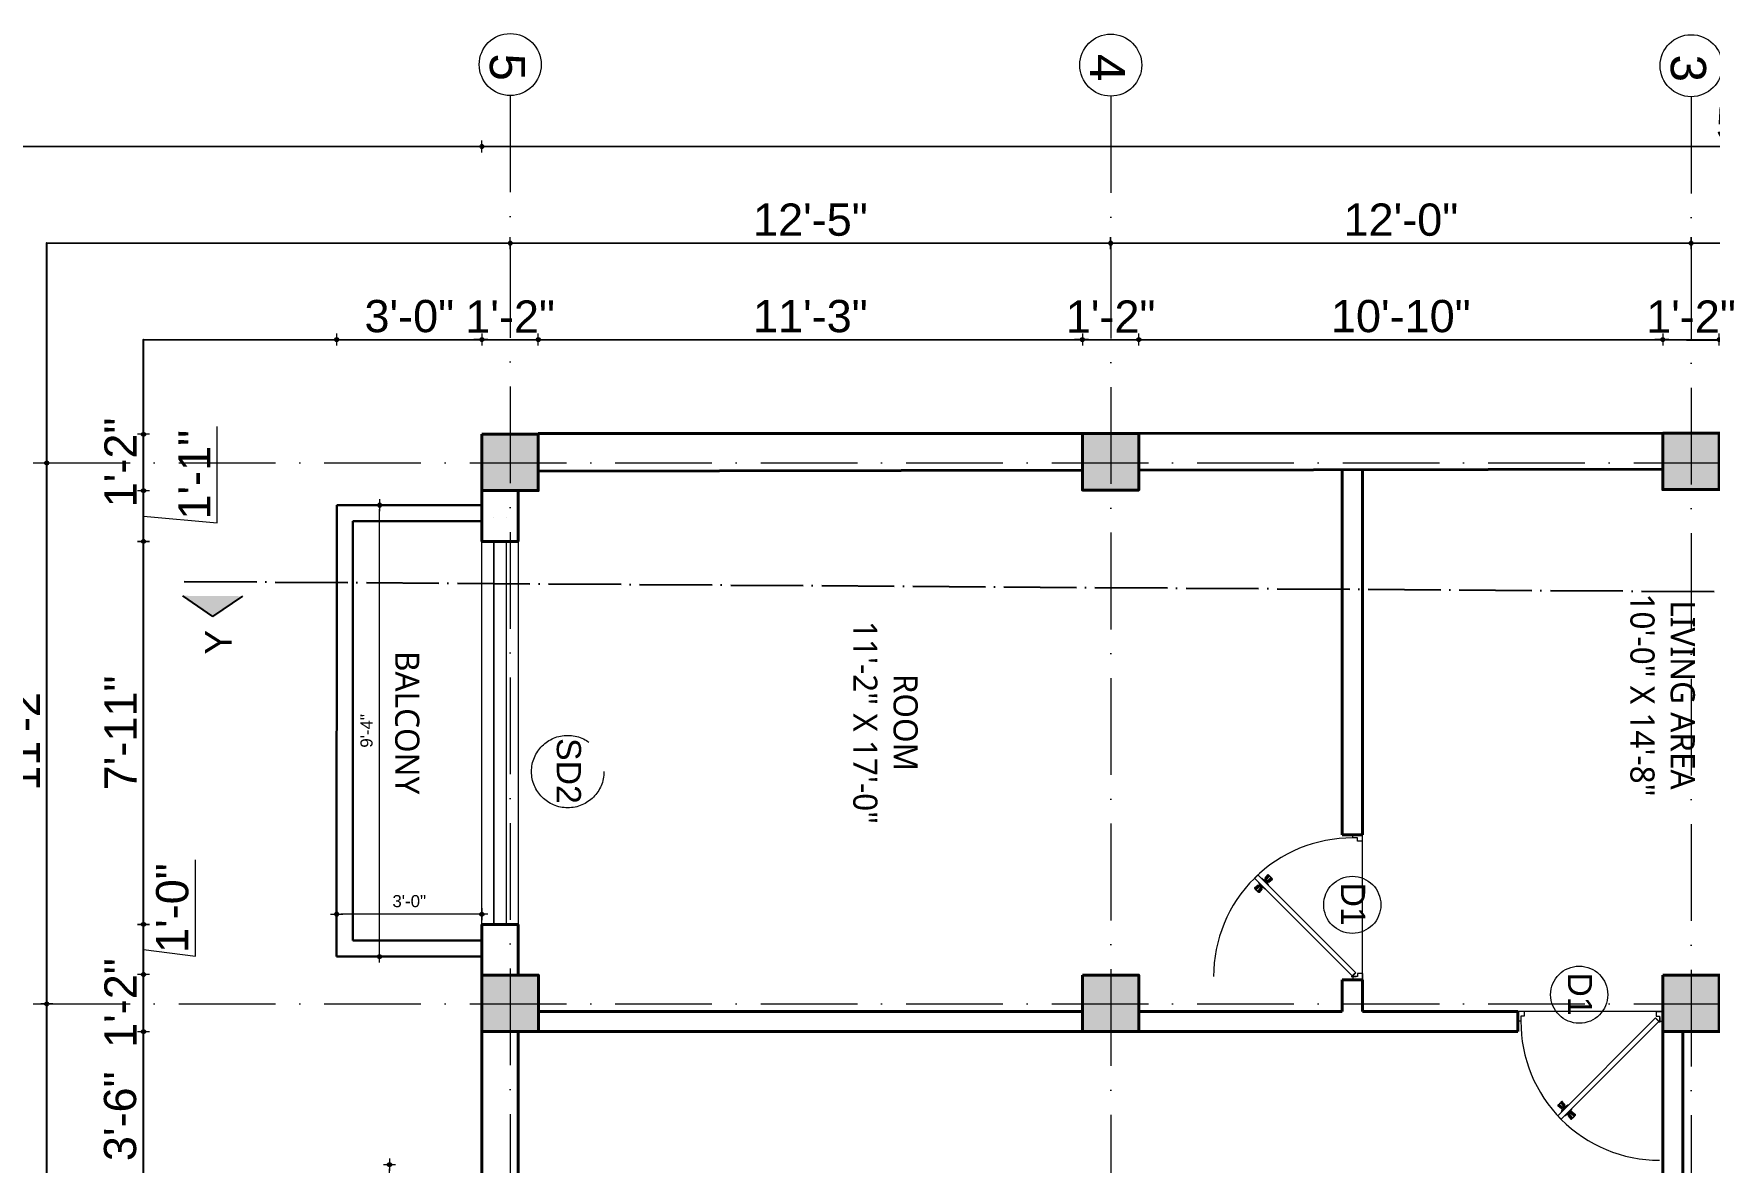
# Model space of a CAD drawing. Header units: inches. Extents: x -71 to 2682309, y -3332 to 801571.
# Drawn here: x 2680281.5 to 2680697.3, y 790637 to 790917.1 of the extents above; entities that cross this region are included whole.
import ezdxf

# ---------------------------------------------------------------- set-up
doc = ezdxf.new("R2010")
doc.units = ezdxf.units.IN
doc.header["$MEASUREMENT"] = 0
doc.header["$PDMODE"] = 99
doc.linetypes.add('ACAD_ISO04W100', pattern=[30, 24, -3, 0, -3])
doc.linetypes.add('ACAD_ISO10W100', pattern=[18, 12, -3, 0, -3])
for name, color, linetype, lineweight in [('CENTER  LINE RA', 10, 'ACAD_ISO04W100', 18), ('CONC. OUTLINE RA', 150, 'Continuous', 40), ('DOOR-WIN RA', 3, 'Continuous', 20), ('elev 2', 20, 'Continuous', 25), ('Hatch', 254, 'Continuous', 9), ('HATCH RA', 8, 'Continuous', 9), ('PUERTAS', 7, 'Continuous', 13), ('Text', 7, 'Continuous', 20), ('TEXT RA', 254, 'Continuous', 20), ('TEXTURE EA', 8, 'ACAD_ISO10W100', 9), ('wall EA', 24, 'Continuous', 40), ('WALL__HALF_NEW', 42, 'Continuous', 30), ('Win EA', 114, 'Continuous', 5)]:
    doc.layers.add(name, color=color, linetype=linetype, lineweight=lineweight)
for name, color, linetype in [('Column & Beam', 7, 'Continuous'), ('HACTH', 7, 'Continuous'), ('lettring', 7, 'Continuous'), ('text EA', 7, 'Continuous')]:
    doc.layers.add(name, color=color, linetype=linetype)
doc.styles.add('DIM 8', font='arial.ttf', dxfattribs={"height": 8})
doc.styles.get("Standard").update_dxf_attribs({"font": 'arial.ttf'})
doc.dimstyles.new('Copy of DIM 8', dxfattribs={"dimtxt": 8, "dimasz": 1, "dimexe": 6, "dimexo": 18, "dimgap": 1.6875, "dimtad": 1, "dimdec": 0, "dimzin": 3, "dimdsep": 46, "dimlunit": 4, "dimtxsty": 'DIM 8', "dimblk": 'dot 2', "dimcen": 0.09375, "dimse1": 1, "dimse2": 1, "dimclrd": 1, "dimclre": 1, "dimclrt": 256, "dimadec": 0, "dimazin": 0, "dimtfac": 0.75, "dimtdec": 0, "dimtix": 1, "dimtmove": 1, "dimatfit": 3, "dimldrblk": 'DOT', "dimfxl": 1, "dimtolj": 1, "dimtzin": 0, "dimlwd": 9, "dimlwe": 9, "dimarcsym": 0})

# ---------------------------------------------------------------- blocks, each defined once
blk = doc.blocks.new('COLUMN')
at = {"layer": 'HACTH', "lineweight": 30, "transparency": 33554541}
h = blk.add_hatch(color=256, dxfattribs=at)
h.dxf.hatch_style = 1
h.paths.add_polyline_path([(2659104.19, 784576.38), (2659090.19, 784576.38), (2659090.19, 784562.38), (2659104.19, 784562.38)])
at = {"layer": 'CONC. OUTLINE RA'}
blk.add_lwpolyline([(2659090.19, 784576.38), (2659104.19, 784576.38), (2659104.19, 784562.38), (2659090.19, 784562.38)], close=True, dxfattribs=at)
blk = doc.blocks.new('3ft')
at = {"layer": 'PUERTAS', "color": 6}
for p, q in [((1.01, 2.52), (25.23, 26.74)), ((26.05, 25.92), (1.77, 1.64)), ((26.05, 25.92), (25.23, 26.74)), ((0, 2.4), (0, 0)), ((0.72, 2.4), (0, 2.4)), ((1.6, 0), (0, 0)), ((0.72, 1.52), (0.72, 2.44)), ((0.8, 1.52), (0.72, 1.52)), ((0.8, 1.52), (0.8, 2.41)), ((0.8, 1.2), (0.8, 1.52)), ((1.6, 1.2), (0.8, 1.2)), ((1.57, 1.84), (0.94, 2.47)), ((1.63, 1.89), (0.97, 2.55)), ((1.63, 1.89), (1.57, 1.84)), ((1.77, 1.64), (1.57, 1.84)), ((1.6, 0), (1.6, 1.2)), ((34.4, 0), (34.4, 1.2)), ((34.4, 1.2), (35.2, 1.2)), ((34.4, 0), (36, 0)), ((35.2, 1.2), (35.2, 2.4)), ((35.2, 2.4), (36, 2.4)), ((36, 0), (36, 2.4))]:
    blk.add_line(p, q, dxfattribs=at)
at = {"layer": 'PUERTAS', "color": 8}
for p, q in [((22.57, 24.94), (21.65, 25.68)), ((22.63, 24.99), (21.69, 25.75)), ((22.74, 25.1), (21.84, 25.9)), ((22.13, 26.28), (21.98, 26.13)), ((22.88, 25.24), (22.01, 26.06)), ((22.13, 26.28), (22.27, 26.42)), ((22.29, 26.41), (22.27, 26.42)), ((23.16, 25.52), (22.34, 26.39)), ((23.3, 25.66), (22.5, 26.56)), ((23.41, 25.77), (22.65, 26.71)), ((23.46, 25.83), (22.72, 26.75)), ((22.95, 24.96), (22.84, 25.07)), ((22.98, 24.99), (22.86, 25.1)), ((23.03, 25.04), (22.91, 25.15)), ((23.11, 25.12), (22.99, 25.23)), ((23.13, 24.76), (23.18, 24.99)), ((23.28, 25.3), (23.17, 25.41)), ((23.36, 25.37), (23.25, 25.49)), ((23.31, 24.94), (23.28, 25.08)), ((23.41, 25.43), (23.3, 25.54)), ((23.46, 25.09), (23.32, 25.13)), ((23.44, 25.45), (23.33, 25.56)), ((23.64, 25.27), (23.41, 25.22)), ((23.87, 25.49), (23.49, 25.3)), ((24.08, 25.71), (23.57, 25.38)), ((22.69, 24.32), (23.02, 24.83)), ((22.91, 24.53), (23.1, 24.91)), ((23.63, 23.38), (24.14, 23.72)), ((23.84, 23.6), (24.22, 23.79)), ((24.07, 23.82), (24.3, 23.88)), ((24.25, 24), (24.39, 23.97)), ((24.25, 23.26), (24.99, 22.34)), ((24.27, 23.64), (24.38, 23.53)), ((24.3, 23.67), (24.41, 23.56)), ((24.3, 23.32), (25.06, 22.38)), ((24.35, 23.72), (24.46, 23.61)), ((24.4, 24.15), (24.43, 24.01)), ((24.41, 23.43), (25.2, 22.53)), ((24.43, 23.8), (24.54, 23.69)), ((24.58, 24.33), (24.52, 24.1)), ((24.55, 23.57), (25.37, 22.7)), ((24.6, 23.97), (24.72, 23.86)), ((24.8, 24.56), (24.61, 24.18)), ((25.02, 24.77), (24.68, 24.26)), ((24.68, 24.05), (24.79, 23.94)), ((24.73, 24.1), (24.85, 23.99)), ((24.76, 24.13), (24.87, 24.02)), ((24.83, 23.85), (25.7, 23.03)), ((24.97, 23.99), (25.87, 23.2)), ((25.08, 24.1), (26.02, 23.34)), ((25.14, 24.15), (26.06, 23.41)), ((25.58, 22.82), (25.43, 22.67)), ((25.58, 22.82), (25.73, 22.97)), ((25.72, 22.98), (25.73, 22.97)), ((0, 0), (36, 0))]:
    blk.add_line(p, q, dxfattribs=at)
at = {"layer": 'PUERTAS', "color": 1}
for p, q in [((21.67, 25.73), (22.17, 26.23)), ((22.49, 24.95), (21.67, 25.61)), ((21.7, 25.82), (22.14, 26.26)), ((21.73, 25.79), (21.7, 25.82)), ((22.58, 26.7), (22.14, 26.26)), ((22.67, 26.73), (22.17, 26.23)), ((22.61, 26.67), (22.58, 26.7)), ((22.6, 24.96), (23.02, 25.38)), ((22.7, 25.07), (22.71, 25.06)), ((23.45, 25.91), (22.79, 26.73)), ((22.82, 25.06), (23.08, 25.32)), ((22.94, 24.95), (22.83, 25.07)), ((22.93, 24.94), (23.19, 25.21)), ((23.44, 25.81), (23.02, 25.38)), ((23.34, 25.58), (23.08, 25.32)), ((23.46, 25.47), (23.19, 25.21)), ((23.33, 25.7), (23.34, 25.69)), ((23.45, 25.46), (23.33, 25.57)), ((23.57, 25.47), (23.57, 25.47)), ((24.15, 25.79), (23.68, 25.48)), ((23.68, 25.48), (23.68, 25.48)), ((24.27, 25.78), (24.26, 25.79)), ((25.09, 24.96), (25.1, 24.95)), ((22.61, 24.25), (22.92, 24.72)), ((22.62, 24.13), (22.61, 24.14)), ((22.92, 24.72), (22.92, 24.72)), ((22.93, 24.84), (22.93, 24.83)), ((23.44, 23.31), (23.45, 23.3)), ((23.56, 23.3), (24.03, 23.61)), ((24.03, 23.61), (24.03, 23.62)), ((24.14, 23.62), (24.14, 23.62)), ((24.25, 23.62), (24.51, 23.89)), ((24.26, 23.29), (24.69, 23.71)), ((24.26, 23.63), (24.37, 23.52)), ((24.26, 23.18), (24.92, 22.37)), ((24.37, 23.52), (24.63, 23.77)), ((24.37, 23.4), (24.37, 23.4)), ((24.78, 24.15), (24.51, 23.89)), ((24.89, 24.03), (24.63, 23.77)), ((25.11, 24.14), (24.69, 23.71)), ((24.77, 24.14), (24.88, 24.03)), ((24.79, 24.38), (24.78, 24.37)), ((24.78, 24.26), (24.78, 24.26)), ((25.1, 24.84), (24.79, 24.38)), ((25, 24.03), (25, 24.03)), ((25.04, 22.36), (25.54, 22.86)), ((25.1, 22.42), (25.13, 22.39)), ((25.13, 22.39), (25.57, 22.83)), ((25.22, 24.14), (26.03, 23.48)), ((26.04, 23.37), (25.54, 22.86)), ((26.01, 23.27), (25.57, 22.83)), ((25.98, 23.3), (26.01, 23.27))]:
    blk.add_line(p, q, dxfattribs=at)
at = {"layer": 'PUERTAS', "color": 2}
for p, q in [((21.99, 26.11), (21.98, 26.13)), ((25.42, 22.68), (25.43, 22.67))]:
    blk.add_line(p, q, dxfattribs=at)
at = {"layer": 'PUERTAS', "color": 6}
for radius in [0.155, 0.0752]:
    blk.add_circle((0.82, 2.56), radius, dxfattribs=at)
blk.add_arc((0.82, 2.56), 34.38, 359.7285, 90.0333, dxfattribs=at)
at = {"layer": 'PUERTAS', "color": 1}
for centre, start, end in [((22.54, 25.01), 231.0764, 315), ((22.73, 26.68), 38.9236, 135), ((22.77, 25.12), 225, 315), ((23.28, 25.63), 315, 45), ((23.39, 25.86), 315, 38.9236), ((23.51, 25.41), 50.2572, 135), ((23.62, 25.53), 230.2572, 315), ((24.2, 25.73), 45, 135), ((22.67, 24.2), 135, 225), ((22.99, 24.89), 135, 219.7428), ((22.87, 24.78), 315, 39.7428), ((23.51, 23.36), 225, 315), ((24.09, 23.56), 50.2572, 135), ((24.2, 23.68), 230.2572, 315), ((24.32, 23.23), 135, 218.9236), ((24.42, 23.46), 135, 225), ((24.84, 24.31), 135, 219.7428), ((24.72, 24.21), 315, 39.7428), ((24.94, 23.98), 45, 135), ((24.98, 22.42), 218.9236, 315), ((25.04, 24.89), 315, 45), ((25.17, 24.08), 51.0764, 135), ((25.98, 23.42), 315, 51.0764)]:
    blk.add_arc(centre, 0.08, start, end, dxfattribs=at)
blk = doc.blocks.new('*U327')
at = {"color": 3, "xscale": -1}
blk.add_blockref('3ft', (42, 0), dxfattribs=at)
blk = doc.blocks.new('dot1')
at = {"layer": 'Hatch'}
h = blk.add_hatch(color=256, dxfattribs=at)
edge = h.paths.add_edge_path()
edge.add_arc((0, 0), 1, 0, 360)
for p, q in [((3, 0), (-3, 0)), ((0, 3), (0, -3))]:
    blk.add_line(p, q, dxfattribs=at)
blk.add_circle((0, 0), 1, dxfattribs=at)
blk = doc.blocks.new('dot 2')
at = {"layer": 'Hatch', "xscale": 0.5, "yscale": 0.5, "zscale": 0.5}
blk.add_blockref('dot1', (0, 0), dxfattribs=at)
blk = doc.blocks.new('*D1329')
at = {"layer": 'Defpoints', "color": 0, "transparency": 16777216}
for p in [(2680356.67, 790698.64), (2680356.67, 790683.67), (2680392.69, 790683.67)]:
    blk.add_point(p, dxfattribs=at)
at = {"layer": 'lettring', "color": 1, "lineweight": 9, "transparency": 16777216}
blk.add_line((2680391.69, 790698.63), (2680357.67, 790698.64), dxfattribs=at)
for p, rotation in [((2680356.67, 790698.64), 179.9936730118538), ((2680392.69, 790698.63), 359.9936730118538)]:
    blk.add_blockref('dot 2', p, dxfattribs=dict(at, rotation=rotation))
at = {"layer": 'lettring', "transparency": 16777216, "insert": (2680374.68, 790701.86), "char_height": 8, "attachment_point": 5, "rotation": 359.9937, "style": 'DIM 8'}
blk.add_mtext('\\A1;{\\H0.375x;3\'-0"}', dxfattribs=at)
blk = doc.blocks.new('_Dot')
at = {"color": 0, "linetype": 'ByBlock', "lineweight": -2}
blk.add_line((-0.5, 0), (-1, 0), dxfattribs=at)
at = {"color": 0, "linetype": 'ByBlock', "const_width": 0.5}
blk.add_lwpolyline([(-0.25, 0, 1), (0.25, 0, 1)], format="xyb", close=True, dxfattribs=at)
blk = doc.blocks.new('*D1558')
at = {"layer": 'Defpoints', "color": 0, "transparency": 16777216}
for p in [(2680356.68, 790800.12), (2680367.33, 790800.12), (2680356.67, 790688.12)]:
    blk.add_point(p, dxfattribs=at)
at = {"layer": 'lettring', "color": 1, "lineweight": 9, "transparency": 16777216}
blk.add_line((2680367.31, 790689.12), (2680367.32, 790799.12), dxfattribs=at)
for p, rotation in [((2680367.33, 790800.12), 89.99367301138182), ((2680367.31, 790688.12), 269.9936730113818)]:
    blk.add_blockref('dot 2', p, dxfattribs=dict(at, rotation=rotation))
at = {"layer": 'lettring', "transparency": 16777216, "insert": (2680364.1, 790744.12), "char_height": 8, "attachment_point": 5, "rotation": 89.9937, "style": 'DIM 8'}
blk.add_mtext('\\A1;{\\H0.375x;9\'-4"}', dxfattribs=at)
blk = doc.blocks.new('*D1553')
at = {"layer": 'Defpoints', "color": 0, "transparency": 16777216}
for p in [(2680356.68, 790636.5), (2680369.78, 790636.5), (2680356.66, 790475.21)]:
    blk.add_point(p, dxfattribs=at)
at = {"layer": 'lettring', "color": 1, "lineweight": 9, "transparency": 16777216}
blk.add_line((2680369.76, 790476.21), (2680369.78, 790635.5), dxfattribs=at)
for p, rotation in [((2680369.78, 790636.5), 89.99367301175242), ((2680369.76, 790475.21), 269.9936730117524)]:
    blk.add_blockref('dot 2', p, dxfattribs=dict(at, rotation=rotation))
at = {"layer": 'lettring', "transparency": 16777216, "insert": (2680366.55, 790555.85), "char_height": 8, "attachment_point": 5, "rotation": 89.9937, "style": 'DIM 8'}
blk.add_mtext('\\A1;{\\H0.375x;13\'-5"}', dxfattribs=at)
blk = doc.blocks.new('*D1556')
at = {"layer": 'Defpoints', "color": 0, "transparency": 16777216}
for p in [(2680308.75, 790669.51), (2680392.72, 790669.51), (2680392.68, 790627.5)]:
    blk.add_point(p, dxfattribs=at)
at = {"layer": 'lettring', "color": 1, "lineweight": 9, "transparency": 16777216}
blk.add_line((2680308.75, 790628.5), (2680308.75, 790668.51), dxfattribs=at)
for p, rotation in [((2680308.75, 790669.51), 90), ((2680308.75, 790627.5), 270)]:
    blk.add_blockref('dot 2', p, dxfattribs=dict(at, rotation=rotation))
at = {"layer": 'lettring', "transparency": 16777216, "insert": (2680302.98, 790648.5), "char_height": 8, "attachment_point": 5, "rotation": 90, "style": 'DIM 8'}
blk.add_mtext('\\A1;3\'-6"', dxfattribs=at)
blk = doc.blocks.new('*D1557')
at = {"layer": 'Defpoints', "color": 0, "transparency": 16777216}
for p in [(2680308.75, 790683.67), (2680392.69, 790683.67), (2680392.72, 790669.51)]:
    blk.add_point(p, dxfattribs=at)
at = {"layer": 'lettring', "color": 1, "lineweight": 9, "transparency": 16777216}
for p, q in [((2680308.75, 790684.67), (2680308.75, 790685.67)), ((2680308.75, 790669.51), (2680308.75, 790683.67)), ((2680308.75, 790668.51), (2680308.75, 790667.51))]:
    blk.add_line(p, q, dxfattribs=at)
for p, rotation in [((2680308.75, 790683.67), 270), ((2680308.75, 790669.51), 90)]:
    blk.add_blockref('dot 2', p, dxfattribs=dict(at, rotation=rotation))
at = {"layer": 'lettring', "transparency": 16777216, "insert": (2680303.05, 790676.59), "char_height": 8, "attachment_point": 5, "rotation": 90, "style": 'DIM 8'}
blk.add_mtext('\\A1;1\'-2"', dxfattribs=at)
blk = doc.blocks.new('*D1564')
at = {"layer": 'Defpoints', "color": 0, "transparency": 16777216}
for p in [(2680308.75, 790696.11), (2680392.72, 790696.11), (2680392.69, 790683.67)]:
    blk.add_point(p, dxfattribs=at)
at = {"layer": 'lettring', "color": 1, "lineweight": 9, "transparency": 16777216}
for p, q in [((2680321.69, 790688.2), (2680321.69, 790712.09)), ((2680308.75, 790684.67), (2680308.75, 790695.11)), ((2680308.75, 790689.89), (2680321.69, 790688.2))]:
    blk.add_line(p, q, dxfattribs=at)
for p, rotation in [((2680308.75, 790696.11), 90), ((2680308.75, 790683.67), 270)]:
    blk.add_blockref('dot 2', p, dxfattribs=dict(at, rotation=rotation))
at = {"layer": 'lettring', "transparency": 16777216, "insert": (2680315.92, 790700.15), "char_height": 8, "attachment_point": 5, "rotation": 90, "style": 'DIM 8'}
blk.add_mtext('\\A1;1\'-0"', dxfattribs=at)
blk = doc.blocks.new('*D1566')
at = {"layer": 'Defpoints', "color": 0, "transparency": 16777216}
for p in [(2680308.75, 790803.72), (2680392.71, 790803.72), (2680392.71, 790791.11)]:
    blk.add_point(p, dxfattribs=at)
at = {"layer": 'lettring', "color": 1, "lineweight": 9, "transparency": 16777216}
for p, q in [((2680327.06, 790795.73), (2680327.06, 790819.62)), ((2680308.75, 790792.11), (2680308.75, 790802.72)), ((2680308.75, 790797.41), (2680327.06, 790795.73))]:
    blk.add_line(p, q, dxfattribs=at)
for p, rotation in [((2680308.75, 790803.72), 90), ((2680308.75, 790791.11), 270)]:
    blk.add_blockref('dot 2', p, dxfattribs=dict(at, rotation=rotation))
at = {"layer": 'lettring', "transparency": 16777216, "insert": (2680321.36, 790807.67), "char_height": 8, "attachment_point": 5, "rotation": 90, "style": 'DIM 8'}
blk.add_mtext('\\A1;1\'-1"', dxfattribs=at)
blk = doc.blocks.new('*D1567')
at = {"layer": 'Defpoints', "color": 0, "transparency": 16777216}
for p in [(2680308.75, 790817.71), (2680392.71, 790817.71), (2680392.71, 790803.72)]:
    blk.add_point(p, dxfattribs=at)
at = {"layer": 'lettring', "color": 1, "lineweight": 9, "transparency": 16777216}
for p, q in [((2680308.75, 790818.71), (2680308.75, 790819.71)), ((2680308.75, 790803.72), (2680308.75, 790817.71)), ((2680308.75, 790802.72), (2680308.75, 790801.72))]:
    blk.add_line(p, q, dxfattribs=at)
for p, rotation in [((2680308.75, 790817.71), 270), ((2680308.75, 790803.72), 90)]:
    blk.add_blockref('dot 2', p, dxfattribs=dict(at, rotation=rotation))
at = {"layer": 'lettring', "transparency": 16777216, "insert": (2680303.05, 790810.71), "char_height": 8, "attachment_point": 5, "rotation": 90, "style": 'DIM 8'}
blk.add_mtext('\\A1;1\'-2"', dxfattribs=at)
blk = doc.blocks.new('*D1569')
at = {"layer": 'Defpoints', "color": 0, "transparency": 16777216}
for p in [(2680284.75, 790676.38), (2680399.74, 790676.38), (2680399.74, 790490.27)]:
    blk.add_point(p, dxfattribs=at)
at = {"layer": 'lettring', "color": 1, "lineweight": 9, "transparency": 16777216}
blk.add_line((2680284.75, 790491.27), (2680284.75, 790675.38), dxfattribs=at)
for p, rotation in [((2680284.75, 790676.38), 90), ((2680284.75, 790490.27), 270)]:
    blk.add_blockref('dot 2', p, dxfattribs=dict(at, rotation=rotation))
at = {"layer": 'lettring', "transparency": 16777216, "insert": (2680278.98, 790583.32), "char_height": 8, "attachment_point": 5, "rotation": 90, "style": 'DIM 8'}
blk.add_mtext('\\A1;15\'-6"', dxfattribs=at)
blk = doc.blocks.new('*D1571')
at = {"layer": 'Defpoints', "color": 0, "transparency": 16777216}
for p in [(2680260.75, 790817.72), (2680392.71, 790817.72), (2680392.71, 790481.77)]:
    blk.add_point(p, dxfattribs=at)
at = {"layer": 'lettring', "color": 1, "lineweight": 9, "transparency": 16777216}
blk.add_line((2680260.75, 790482.77), (2680260.75, 790816.72), dxfattribs=at)
for p, rotation in [((2680260.75, 790817.72), 90), ((2680260.75, 790481.77), 270)]:
    blk.add_blockref('dot 2', p, dxfattribs=dict(at, rotation=rotation))
at = {"layer": 'lettring', "transparency": 16777216, "insert": (2680254.98, 790649.74), "char_height": 8, "attachment_point": 5, "rotation": 90, "style": 'DIM 8'}
blk.add_mtext('\\A1;28\'-0"', dxfattribs=at)
blk = doc.blocks.new('*D1572')
at = {"layer": 'Defpoints', "color": 0, "transparency": 16777216}
for p in [(2680392.71, 790841.2), (2680356.68, 790800.12), (2680392.71, 790800.13)]:
    blk.add_point(p, dxfattribs=at)
at = {"layer": 'lettring', "color": 1, "lineweight": 9, "transparency": 16777216}
blk.add_line((2680357.68, 790841.2), (2680391.71, 790841.2), dxfattribs=at)
at = {"layer": 'lettring', "color": 1, "lineweight": 9, "transparency": 16777216, "rotation": 180}
blk.add_blockref('dot 2', (2680356.68, 790841.2), dxfattribs=at)
at = {"layer": 'lettring', "color": 1, "lineweight": 9, "transparency": 16777216}
blk.add_blockref('dot 2', (2680392.71, 790841.2), dxfattribs=at)
at = {"layer": 'lettring', "transparency": 16777216, "insert": (2680374.7, 790846.97), "char_height": 8, "attachment_point": 5, "style": 'DIM 8'}
blk.add_mtext('\\A1;3\'-0"', dxfattribs=at)
blk = doc.blocks.new('*D1559')
at = {"layer": 'Defpoints', "color": 0, "transparency": 16777216}
for p in [(2680406.71, 790841.2), (2680392.71, 790817.72), (2680406.71, 790817.72)]:
    blk.add_point(p, dxfattribs=at)
at = {"layer": 'lettring', "color": 1, "lineweight": 9, "transparency": 16777216}
for p, q in [((2680391.71, 790841.2), (2680390.71, 790841.2)), ((2680392.71, 790841.2), (2680406.71, 790841.2)), ((2680407.71, 790841.2), (2680408.71, 790841.2))]:
    blk.add_line(p, q, dxfattribs=at)
blk.add_blockref('dot 2', (2680392.71, 790841.2), dxfattribs=at)
at = {"layer": 'lettring', "color": 1, "lineweight": 9, "transparency": 16777216, "rotation": 180}
blk.add_blockref('dot 2', (2680406.71, 790841.2), dxfattribs=at)
at = {"layer": 'lettring', "transparency": 16777216, "insert": (2680399.71, 790846.9), "char_height": 8, "attachment_point": 5, "style": 'DIM 8'}
blk.add_mtext('\\A1;1\'-2"', dxfattribs=at)
blk = doc.blocks.new('*D1560')
at = {"layer": 'Defpoints', "color": 0, "transparency": 16777216}
for p in [(2680541.71, 790841.2), (2680406.71, 790817.72), (2680541.71, 790817.85)]:
    blk.add_point(p, dxfattribs=at)
at = {"layer": 'lettring', "color": 1, "lineweight": 9, "transparency": 16777216}
blk.add_line((2680407.71, 790841.2), (2680540.71, 790841.2), dxfattribs=at)
at = {"layer": 'lettring', "color": 1, "lineweight": 9, "transparency": 16777216, "rotation": 180}
blk.add_blockref('dot 2', (2680406.71, 790841.2), dxfattribs=at)
at = {"layer": 'lettring', "color": 1, "lineweight": 9, "transparency": 16777216}
blk.add_blockref('dot 2', (2680541.71, 790841.2), dxfattribs=at)
at = {"layer": 'lettring', "transparency": 16777216, "insert": (2680474.21, 790846.97), "char_height": 8, "attachment_point": 5, "style": 'DIM 8'}
blk.add_mtext('\\A1;11\'-3"', dxfattribs=at)
blk = doc.blocks.new('*D1561')
at = {"layer": 'Defpoints', "color": 0, "transparency": 16777216}
for p in [(2680555.71, 790841.2), (2680541.71, 790817.85), (2680555.71, 790817.86)]:
    blk.add_point(p, dxfattribs=at)
at = {"layer": 'lettring', "color": 1, "lineweight": 9, "transparency": 16777216}
for p, q in [((2680540.71, 790841.2), (2680539.71, 790841.2)), ((2680541.71, 790841.2), (2680555.71, 790841.2)), ((2680556.71, 790841.2), (2680557.71, 790841.2))]:
    blk.add_line(p, q, dxfattribs=at)
blk.add_blockref('dot 2', (2680541.71, 790841.2), dxfattribs=at)
at = {"layer": 'lettring', "color": 1, "lineweight": 9, "transparency": 16777216, "rotation": 180}
blk.add_blockref('dot 2', (2680555.71, 790841.2), dxfattribs=at)
at = {"layer": 'lettring', "transparency": 16777216, "insert": (2680548.71, 790846.9), "char_height": 8, "attachment_point": 5, "style": 'DIM 8'}
blk.add_mtext('\\A1;1\'-2"', dxfattribs=at)
blk = doc.blocks.new('*D1562')
at = {"layer": 'Defpoints', "color": 0, "transparency": 16777216}
for p in [(2680685.71, 790841.2), (2680555.71, 790817.86), (2680685.71, 790817.98)]:
    blk.add_point(p, dxfattribs=at)
at = {"layer": 'lettring', "color": 1, "lineweight": 9, "transparency": 16777216}
blk.add_line((2680556.71, 790841.2), (2680684.71, 790841.2), dxfattribs=at)
at = {"layer": 'lettring', "color": 1, "lineweight": 9, "transparency": 16777216, "rotation": 180}
blk.add_blockref('dot 2', (2680555.71, 790841.2), dxfattribs=at)
at = {"layer": 'lettring', "color": 1, "lineweight": 9, "transparency": 16777216}
blk.add_blockref('dot 2', (2680685.71, 790841.2), dxfattribs=at)
at = {"layer": 'lettring', "transparency": 16777216, "insert": (2680620.71, 790846.97), "char_height": 8, "attachment_point": 5, "style": 'DIM 8'}
blk.add_mtext('\\A1;10\'-10"', dxfattribs=at)
blk = doc.blocks.new('*D1563')
at = {"layer": 'Defpoints', "color": 0, "transparency": 16777216}
for p in [(2680699.72, 790841.2), (2680685.71, 790817.98), (2680699.72, 790817.98)]:
    blk.add_point(p, dxfattribs=at)
at = {"layer": 'lettring', "color": 1, "lineweight": 9, "transparency": 16777216}
for p, q in [((2680684.71, 790841.2), (2680683.71, 790841.2)), ((2680685.71, 790841.2), (2680699.72, 790841.2)), ((2680700.72, 790841.2), (2680701.72, 790841.2))]:
    blk.add_line(p, q, dxfattribs=at)
blk.add_blockref('dot 2', (2680685.71, 790841.2), dxfattribs=at)
at = {"layer": 'lettring', "color": 1, "lineweight": 9, "transparency": 16777216, "rotation": 180}
blk.add_blockref('dot 2', (2680699.72, 790841.2), dxfattribs=at)
at = {"layer": 'lettring', "transparency": 16777216, "insert": (2680692.72, 790846.9), "char_height": 8, "attachment_point": 5, "style": 'DIM 8'}
blk.add_mtext('\\A1;1\'-2"', dxfattribs=at)
blk = doc.blocks.new('*D1578')
at = {"layer": 'Defpoints', "color": 0, "transparency": 16777216}
for p in [(2680692.75, 790865.12), (2680692.75, 790810.58), (2680862.24, 790810.58)]:
    blk.add_point(p, dxfattribs=at)
at = {"layer": 'lettring', "color": 1, "lineweight": 9, "transparency": 16777216}
blk.add_line((2680861.24, 790865.12), (2680693.75, 790865.12), dxfattribs=at)
at = {"layer": 'lettring', "color": 1, "lineweight": 9, "transparency": 16777216, "rotation": 180}
blk.add_blockref('dot 2', (2680692.75, 790865.12), dxfattribs=at)
at = {"layer": 'lettring', "color": 1, "lineweight": 9, "transparency": 16777216}
blk.add_blockref('dot 2', (2680862.24, 790865.12), dxfattribs=at)
at = {"layer": 'lettring', "transparency": 16777216, "insert": (2680777.49, 790870.83), "char_height": 8, "attachment_point": 5, "style": 'DIM 8'}
blk.add_mtext('\\A1;14\'-1"', dxfattribs=at)
blk = doc.blocks.new('*D1579')
at = {"layer": 'Defpoints', "color": 0, "transparency": 16777216}
for p in [(2680548.71, 790865.12), (2680548.71, 790810.87), (2680692.75, 790810.58)]:
    blk.add_point(p, dxfattribs=at)
at = {"layer": 'lettring', "color": 1, "lineweight": 9, "transparency": 16777216}
blk.add_line((2680691.75, 790865.12), (2680549.71, 790865.12), dxfattribs=at)
at = {"layer": 'lettring', "color": 1, "lineweight": 9, "transparency": 16777216, "rotation": 180}
blk.add_blockref('dot 2', (2680548.71, 790865.12), dxfattribs=at)
at = {"layer": 'lettring', "color": 1, "lineweight": 9, "transparency": 16777216}
blk.add_blockref('dot 2', (2680692.75, 790865.12), dxfattribs=at)
at = {"layer": 'lettring', "transparency": 16777216, "insert": (2680620.73, 790870.9), "char_height": 8, "attachment_point": 5, "style": 'DIM 8'}
blk.add_mtext('\\A1;12\'-0"', dxfattribs=at)
blk = doc.blocks.new('*D1580')
at = {"layer": 'Defpoints', "color": 0, "transparency": 16777216}
for p in [(2680399.74, 790865.12), (2680399.74, 790810.58), (2680548.71, 790810.87)]:
    blk.add_point(p, dxfattribs=at)
at = {"layer": 'lettring', "color": 1, "lineweight": 9, "transparency": 16777216}
blk.add_line((2680547.71, 790865.12), (2680400.74, 790865.12), dxfattribs=at)
at = {"layer": 'lettring', "color": 1, "lineweight": 9, "transparency": 16777216, "rotation": 180}
blk.add_blockref('dot 2', (2680399.74, 790865.12), dxfattribs=at)
at = {"layer": 'lettring', "color": 1, "lineweight": 9, "transparency": 16777216}
blk.add_blockref('dot 2', (2680548.71, 790865.12), dxfattribs=at)
at = {"layer": 'lettring', "transparency": 16777216, "insert": (2680474.22, 790870.9), "char_height": 8, "attachment_point": 5, "style": 'DIM 8'}
blk.add_mtext('\\A1;12\'-5"', dxfattribs=at)
blk = doc.blocks.new('*D1581')
at = {"layer": 'Defpoints', "color": 0, "transparency": 16777216}
for p in [(2681033.53, 790889.1), (2680392.71, 790817.72), (2681033.53, 790817.72)]:
    blk.add_point(p, dxfattribs=at)
at = {"layer": 'lettring', "color": 1, "lineweight": 9, "transparency": 16777216}
blk.add_line((2680393.71, 790889.1), (2681032.53, 790889.1), dxfattribs=at)
at = {"layer": 'lettring', "color": 1, "lineweight": 9, "transparency": 16777216, "rotation": 180}
blk.add_blockref('dot 2', (2680392.71, 790889.1), dxfattribs=at)
at = {"layer": 'lettring', "color": 1, "lineweight": 9, "transparency": 16777216}
blk.add_blockref('dot 2', (2681033.53, 790889.1), dxfattribs=at)
at = {"layer": 'lettring', "transparency": 16777216, "insert": (2680713.12, 790894.87), "char_height": 8, "attachment_point": 5, "style": 'DIM 8'}
blk.add_mtext('\\A1;53\'-5"', dxfattribs=at)
blk = doc.blocks.new('Y SECTION')
at = {"layer": 'Column & Beam'}
h = blk.add_hatch(color=256, dxfattribs=at)
h.dxf.hatch_style = 1
h.paths.add_polyline_path([(2670746.93, 791824.35), (2670747.03, 791839.29), (2670741.93, 791831.85)])
at = {"layer": 'elev 2'}
for q in [(2670747.03, 791839.29), (2670746.93, 791824.35)]:
    blk.add_line((2670741.93, 791831.85), q, dxfattribs=at)
at = {"layer": 'elev 2', "linetype": 'ACAD_ISO04W100', "ltscale": 0.75}
blk.add_line((2670750.6, 791838.92), (2670745.62, 791090.08), dxfattribs=at)
at = {"layer": 'Text', "insert": (2670732.45, 791833.75), "char_height": 6.57, "attachment_point": 1, "rotation": 359.6191}
blk.add_mtext_dynamic_manual_height_columns('Y', width=6.5733, gutter_width=32.87, heights=[0], dxfattribs=at)

msp = doc.modelspace()

# ---------------------------------------------------------------- linework, layer by layer
at = {"color": 244, "lineweight": 30, "true_color": 0x991b1e}
msp.add_line((2680392.71, 790817.71), (2680685.72, 790817.98), dxfattribs=at)
at = {"layer": 'CENTER  LINE RA', "linetype": 'ACAD_ISO10W100', "ltscale": 2}
for p, q in [((2680399.74, 790901.75), (2680399.74, 790374.51)), ((2680548.74, 790901.6), (2680548.74, 790374.36)), ((2680692.75, 790901.46), (2680692.75, 790374.22)), ((2680245.3, 790810.58), (2681134.45, 790810.58)), ((2680245.3, 790676.38), (2681134.45, 790676.38))]:
    msp.add_line(p, q, dxfattribs=at)
at = {"layer": 'Defpoints'}
for points in [[(2681122.45, 790889.08), (2681122.45, 790407.82), (2680260.75, 790407.95), (2680260.75, 790889.22)], [(2681098.45, 790865.09), (2681098.45, 790431.82), (2680284.75, 790431.94), (2680284.75, 790865.21)], [(2681074.45, 790841.09), (2681074.45, 790455.82), (2680308.75, 790455.94), (2680308.75, 790841.21)]]:
    msp.add_lwpolyline(points, close=True, dxfattribs=at)
at = {"layer": 'DOOR-WIN RA'}
for p, q in [((2680395.71, 790797.11), (2680395.71, 790797.11)), ((2680398.74, 790797.11), (2680398.74, 790797.11)), ((2680392.71, 790696.11), (2680392.71, 790791.11)), ((2680395.71, 790791.11), (2680395.7, 790696.11)), ((2680395.71, 790696.11), (2680395.71, 790791.11)), ((2680398.74, 790791.11), (2680398.74, 790696.11)), ((2680401.71, 790791.11), (2680401.7, 790696.11))]:
    msp.add_line(p, q, dxfattribs=at)
at = {"layer": 'TEXTURE EA', "linetype": 'ByBlock', "ltscale": 2}
for centre in [(2680399.74, 790909.44), (2680548.74, 790909.29), (2680692.75, 790909.15)]:
    msp.add_circle(centre, 7.69, dxfattribs=at)
at = {"layer": 'TEXTURE EA', "linetype": 'ACAD_ISO10W100', "ltscale": 4}
for centre, radius in [((2680414.01, 790734.02), 8.99), ((2680608.68, 790700.96), 7.09), ((2680664.98, 790678.67), 7.09)]:
    msp.add_circle(centre, radius, dxfattribs=at)
at = {"layer": 'wall EA'}
for p, q in [((2680553.71, 790817.87), (2680406.71, 790817.87)), ((2680685.72, 790818.01), (2680555.71, 790817.86)), ((2680685.71, 790817.98), (2680685.71, 790818.03)), ((2680406.71, 790808.58), (2680541.71, 790808.8)), ((2680555.71, 790808.82), (2680685.72, 790809.02)), ((2680606.19, 790718.35), (2680606.19, 790808.87)), ((2680611.19, 790718.35), (2680611.19, 790808.87)), ((2680392.71, 790791.11), (2680392.71, 790803.72)), ((2680401.71, 790791.11), (2680401.71, 790803.71)), ((2680392.71, 790791.11), (2680401.71, 790791.11)), ((2680611.19, 790718.35), (2680606.19, 790718.35)), ((2680392.71, 790696.11), (2680401.7, 790696.11)), ((2680392.72, 790683.51), (2680392.72, 790696.11)), ((2680401.71, 790683.51), (2680401.71, 790696.11)), ((2680606.19, 790674.53), (2680606.19, 790682.35)), ((2680611.19, 790682.35), (2680606.19, 790682.35)), ((2680611.19, 790674.53), (2680611.19, 790682.35)), ((2680406.72, 790674.51), (2680541.71, 790674.52)), ((2680606.19, 790674.53), (2680555.71, 790674.53)), ((2680649.71, 790674.53), (2680611.19, 790674.53)), ((2680649.71, 790674.53), (2680649.71, 790669.53)), ((2680392.72, 790669.51), (2680392.68, 790627.5)), ((2680401.68, 790669.51), (2680401.68, 790627.5)), ((2680406.72, 790669.51), (2680541.71, 790669.52)), ((2680591.49, 790669.53), (2680555.71, 790669.53)), ((2680649.71, 790669.53), (2680591.49, 790669.53)), ((2680685.71, 790544.22), (2680685.71, 790669.53)), ((2680690.71, 790549.07), (2680690.71, 790669.53))]:
    msp.add_line(p, q, dxfattribs=at)
at = {"layer": 'WALL__HALF_NEW'}
for p, q in [((2680356.67, 790688.12), (2680356.68, 790800.12)), ((2680392.69, 790800.11), (2680356.68, 790800.12)), ((2680392.69, 790796.11), (2680360.67, 790796.12)), ((2680360.67, 790692.12), (2680360.68, 790796.12)), ((2680392.69, 790692.11), (2680360.67, 790692.12)), ((2680392.69, 790688.11), (2680356.67, 790688.12))]:
    msp.add_line(p, q, dxfattribs=at)

# ---------------------------------------------------------------- block references
at = {"layer": 'DOOR-WIN RA', "rotation": 90.00000000000001}
msp.add_blockref('Y SECTION', (3472157.76, -1879969.4), dxfattribs=at)
at = {"layer": 'HATCH RA', "lineweight": 30}
for p in [(21302.52, 6241.34), (21451.52, 6241.49), (21595.53, 6241.6), (21302.53, 6107.14), (21451.52, 6107.15), (21595.52, 6107.15)]:
    msp.add_blockref('COLUMN', p, dxfattribs=at)
at = {"layer": 'Win EA'}
for p, xscale, yscale, zscale, rotation in [((2680611.19, 790724.35), -0.9999536188852894, 0.9999536188852894, 0.9999536188852894, 89.99950315794027), ((2680643.71, 790674.53), -0.9999536188852896, 0.9999536188852896, 0.9999536188852896, 179.9995031686124)]:
    msp.add_blockref('*U327', p, dxfattribs=dict(at, xscale=xscale, yscale=yscale, zscale=zscale, rotation=rotation))

# ---------------------------------------------------------------- texts
at = {"layer": 'text EA', "char_height": 6, "attachment_point": 8, "rotation": 270}
for s, insert, width in [('{\\fTrebuchet MS|b0|i0|c0|p34;LIVING AREA\\P10\'-0" X 14\'-8"}', (2680677.59, 790753.02), 84.336), ('{\\fTrebuchet MS|b0|i0|c0|p34;ROOM \\P11\'-2" X 17\'-0"}', (2680484.76, 790746.2), 84.336), ('{\\fTrebuchet MS|b0|i0|c0|p34;BALCONY}', (2680371.11, 790746.15), 82.6088), ('SD2', (2680411.21, 790734.18), 11.1695), ('D1', (2680605.88, 790701.13), 11.1695), ('D1', (2680662.18, 790678.84), 11.1695)]:
    msp.add_mtext(s, dxfattribs=dict(at, insert=insert, width=width))
at = {"layer": 'TEXT RA', "char_height": 8.76, "attachment_point": 9, "rotation": 270}
for s, insert in [('5', (2680394.56, 790905.38)), ('4', (2680543.56, 790905.24)), ('3', (2680687.57, 790905.09))]:
    msp.add_mtext_dynamic_manual_height_columns(s, width=8.7644, gutter_width=43.82, heights=[0], dxfattribs=dict(at, insert=insert))

# ---------------------------------------------------------------- dimensions: what is measured, and where the dimension line sits
at = {"layer": 'lettring'}
for base, p1, p2, angle, picture, middle in [((2681033.53, 790889.1), (2680392.71, 790817.72), (2681033.53, 790817.72), 180, '*D1581', (2680713.12, 790894.87)), ((2680399.74, 790865.12), (2680548.71, 790810.87), (2680399.74, 790810.58), 180, '*D1580', (2680474.22, 790870.9)), ((2680548.71, 790865.12), (2680692.75, 790810.58), (2680548.71, 790810.87), 180, '*D1579', (2680620.73, 790870.9)), ((2680692.75, 790865.12), (2680862.24, 790810.58), (2680692.75, 790810.58), 180, '*D1578', (2680777.49, 790870.83)), ((2680392.71, 790841.2), (2680356.68, 790800.12), (2680392.71, 790800.13), 180, '*D1572', (2680374.7, 790846.97)), ((2680406.71, 790841.2), (2680392.71, 790817.72), (2680406.71, 790817.72), 180, '*D1559', (2680399.71, 790846.9)), ((2680541.71, 790841.2), (2680406.71, 790817.72), (2680541.71, 790817.85), 180, '*D1560', (2680474.21, 790846.97)), ((2680555.71, 790841.2), (2680541.71, 790817.85), (2680555.71, 790817.86), 180, '*D1561', (2680548.71, 790846.9)), ((2680685.71, 790841.2), (2680555.71, 790817.86), (2680685.71, 790817.98), 180, '*D1562', (2680620.71, 790846.97)), ((2680699.72, 790841.2), (2680685.71, 790817.98), (2680699.72, 790817.98), 180, '*D1563', (2680692.72, 790846.9)), ((2680308.75, 790817.71), (2680392.71, 790803.72), (2680392.71, 790817.71), 90, '*D1567', (2680303.05, 790810.71)), ((2680260.75, 790817.72), (2680392.71, 790481.77), (2680392.71, 790817.72), 90, '*D1571', (2680254.98, 790649.74)), ((2680308.75, 790683.67), (2680392.72, 790669.51), (2680392.69, 790683.67), 90, '*D1557', (2680303.05, 790676.59)), ((2680284.75, 790676.38), (2680399.74, 790490.27), (2680399.74, 790676.38), 90, '*D1569', (2680278.98, 790583.32)), ((2680308.75, 790669.51), (2680392.68, 790627.5), (2680392.72, 790669.51), 90, '*D1556', (2680302.98, 790648.5))]:
    dim = msp.add_linear_dim(base=base, p1=p1, p2=p2, angle=angle, dimstyle='Copy of DIM 8', dxfattribs=at)
    dim.commit()
    dim.dimension.update_dxf_attribs({"geometry": picture, "text_midpoint": middle})
for base, p1, p2, picture, middle in [((2680308.75, 790803.72), (2680392.71, 790791.11), (2680392.71, 790803.72), '*D1566', (2680327.06, 790797.41)), ((2680308.75, 790696.11), (2680392.69, 790683.67), (2680392.72, 790696.11), '*D1564', (2680321.69, 790689.89))]:
    dim = msp.add_linear_dim(base=base, p1=p1, p2=p2, angle=90, dimstyle='Copy of DIM 8', dxfattribs=at)
    dim.commit()
    dim.dimension.update_dxf_attribs({"geometry": picture, "text_midpoint": middle, "dimtype": 160})
for base, p1, p2 in [((2680284.75, 790810.58), (2680399.74, 790676.38), (2680399.74, 790810.58)), ((2680308.75, 790791.11), (2680392.72, 790696.11), (2680392.71, 790791.11))]:
    msp.add_linear_dim(base=base, p1=p1, p2=p2, angle=90, dimstyle='Copy of DIM 8', dxfattribs=at).render()
for p1, p2, distance, picture, middle in [((2680356.67, 790688.12), (2680356.68, 790800.12), -10.64, '*D1558', (2680364.1, 790744.12)), ((2680392.69, 790683.67), (2680356.67, 790683.67), -14.97, '*D1329', (2680374.68, 790701.86)), ((2680356.66, 790475.21), (2680356.68, 790636.5), -13.1, '*D1553', (2680366.55, 790555.85))]:
    dim = msp.add_aligned_dim(p1=p1, p2=p2, distance=distance, text='{\\H0.375x;<>}', dimstyle='Copy of DIM 8', dxfattribs=at)
    dim.commit()
    dim.dimension.update_dxf_attribs({"geometry": picture, "text_midpoint": middle})

doc.saveas('drawing.dxf')
